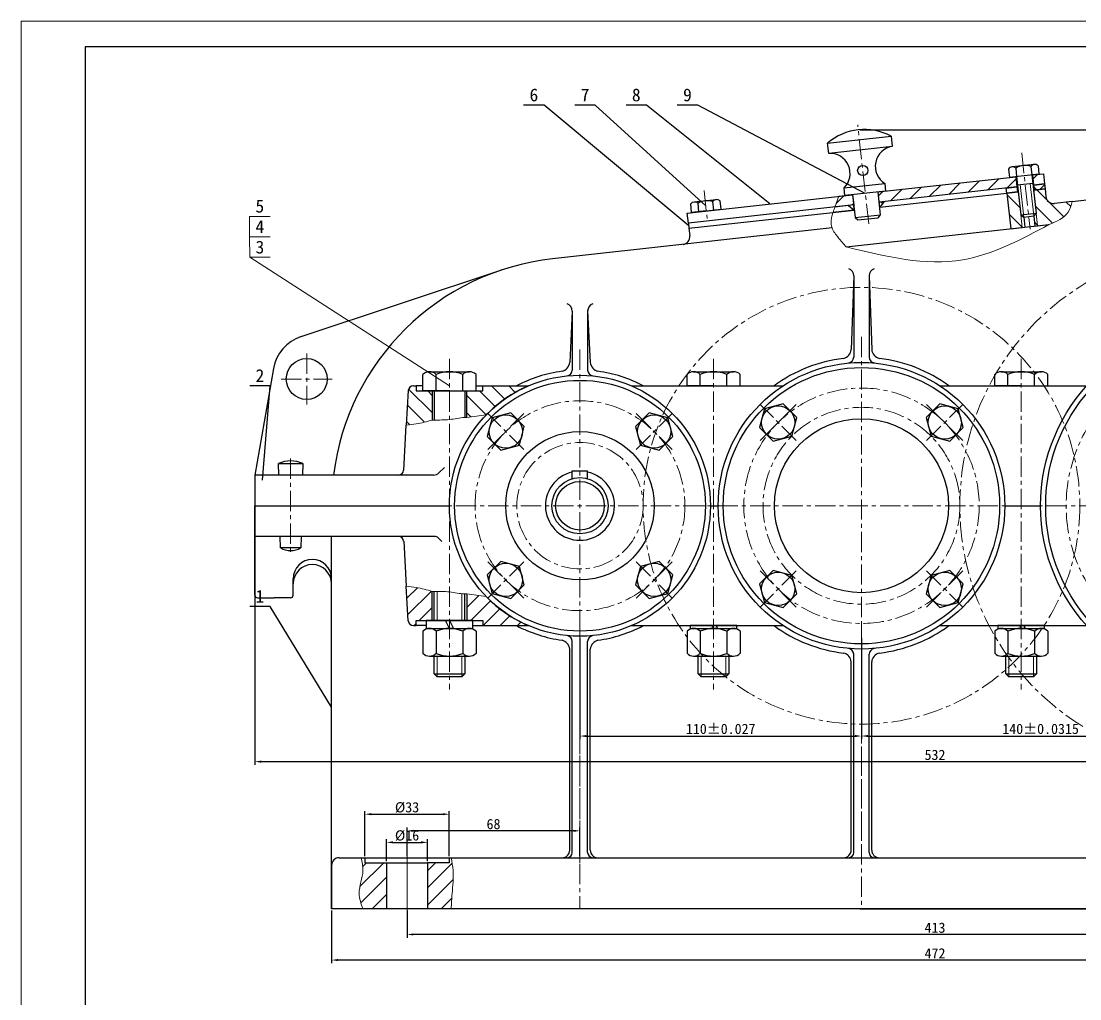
# Model space of a CAD drawing. Header units: millimetres. Extents: x 0 to 1189, y 0 to 841.
# Drawn here: x 0 to 413.7, y 459 to 841 of the extents above; entities that cross this region are included whole.
import ezdxf
from ezdxf import colors
from ezdxf.entities.mleader import LeaderData, LeaderLine
from ezdxf.enums import TextEntityAlignment as Align
from ezdxf.math import Vec2, Vec3

# ---------------------------------------------------------------- set-up
doc = ezdxf.new("R2010")
doc.units = ezdxf.units.MM
doc.header["$LTSCALE"] = 0.25
doc.linetypes.add('CENTER', pattern=[50.8, 31.75, -6.35, 6.35, -6.35])
for name, color, linetype, lineweight in [('中心线', 7, 'CENTER', 15), ('剖面线', 5, 'Continuous', 15), ('尺寸', 3, 'Continuous', 15), ('文字', 7, 'Continuous', 15), ('标注', 7, 'Continuous', 15), ('粗实线', 7, 'Continuous', 30), ('细实线', 7, 'Continuous', 15)]:
    doc.layers.add(name, color=color, linetype=linetype, lineweight=lineweight)
doc.styles.add('Songti', font='')
doc.styles.get("Standard").update_dxf_attribs({"font": ''})
doc.styles.get('Songti').set_extended_font_data('SimSun')
doc.styles.get('Standard').set_extended_font_data('SimSun')
doc.dimstyles.new('Songti', dxfattribs={"dimtxt": 4, "dimasz": 2.5, "dimexe": 1.25, "dimexo": 0.625, "dimtad": 1, "dimdec": 0, "dimdsep": 46, "dimtxsty": 'Songti', "dimcen": 2.5, "dimadec": 0, "dimazin": 0, "dimtfac": 1, "dimtdec": 3, "dimtmove": 0, "dimatfit": 3, "dimfxl": 1, "dimarcsym": 0})

# ---------------------------------------------------------------- blocks, each defined once
blk = doc.blocks.new('*D922')
at = {"layer": 'Defpoints', "color": 0, "transparency": 16777216}
for p in [(158.8, 520.11), (142.8, 512.11), (158.8, 512.11)]:
    blk.add_point(p, dxfattribs=at)
at = {"layer": '尺寸', "color": 0, "lineweight": -2, "transparency": 16777216}
for p, q in [((142.8, 512.74), (142.8, 521.36)), ((158.8, 512.74), (158.8, 521.36)), ((145.3, 520.11), (156.3, 520.11))]:
    blk.add_line(p, q, dxfattribs=at)
at = {"layer": '尺寸', "color": 0, "transparency": 16777216}
for points in [[(145.3, 520.53), (145.3, 519.7), (142.8, 520.11)], [(156.3, 520.53), (156.3, 519.7), (158.8, 520.11)]]:
    blk.add_solid(points, dxfattribs=at)
at = {"layer": '尺寸', "color": 0, "transparency": 16777216, "insert": (150.8, 522.74), "char_height": 4, "attachment_point": 5, "style": 'Songti'}
blk.add_mtext('%%c16', dxfattribs=at)
blk = doc.blocks.new('*D923')
at = {"layer": 'Defpoints', "color": 0, "transparency": 16777216}
for p in [(167.3, 531.11), (134.3, 514.11), (167.3, 514.11)]:
    blk.add_point(p, dxfattribs=at)
at = {"layer": '尺寸', "color": 0, "lineweight": -2, "transparency": 16777216}
for p, q in [((134.3, 514.74), (134.3, 532.36)), ((136.8, 531.11), (164.8, 531.11)), ((167.3, 514.74), (167.3, 532.36))]:
    blk.add_line(p, q, dxfattribs=at)
at = {"layer": '尺寸', "color": 0, "transparency": 16777216}
for points in [[(136.8, 531.53), (136.8, 530.7), (134.3, 531.11)], [(164.8, 531.53), (164.8, 530.7), (167.3, 531.11)]]:
    blk.add_solid(points, dxfattribs=at)
at = {"layer": '尺寸', "color": 0, "transparency": 16777216, "insert": (150.8, 533.74), "char_height": 4, "attachment_point": 5, "style": 'Songti'}
blk.add_mtext('%%c33', dxfattribs=at)
blk = doc.blocks.new('*D924')
at = {"layer": 'Defpoints', "color": 0, "transparency": 16777216}
for p in [(150.8, 524.61), (150.8, 514.11), (218.36, 514.11)]:
    blk.add_point(p, dxfattribs=at)
at = {"layer": '尺寸', "color": 0, "lineweight": -2, "transparency": 16777216}
for p, q in [((150.8, 514.74), (150.8, 525.86)), ((218.36, 514.74), (218.36, 525.86)), ((215.86, 524.61), (153.3, 524.61))]:
    blk.add_line(p, q, dxfattribs=at)
at = {"layer": '尺寸', "color": 0, "transparency": 16777216}
for points in [[(153.3, 525.03), (153.3, 524.2), (150.8, 524.61)], [(215.86, 525.03), (215.86, 524.2), (218.36, 524.61)]]:
    blk.add_solid(points, dxfattribs=at)
at = {"layer": '尺寸', "color": 0, "transparency": 16777216, "insert": (184.58, 527.24), "char_height": 4, "attachment_point": 5, "style": 'Songti'}
blk.add_mtext('68', dxfattribs=at)
blk = doc.blocks.new('*D925')
at = {"layer": 'Defpoints', "color": 0, "transparency": 16777216}
for p in [(327.12, 798.56), (327.12, 494.11), (657.9, 494.11)]:
    blk.add_point(p, dxfattribs=at)
at = {"layer": '尺寸', "color": 0, "lineweight": -2, "transparency": 16777216}
for p, q in [((327.74, 798.56), (659.15, 798.56)), ((657.9, 796.06), (657.9, 496.61)), ((327.74, 494.11), (659.15, 494.11))]:
    blk.add_line(p, q, dxfattribs=at)
at = {"layer": '尺寸', "color": 0, "transparency": 16777216}
for points in [[(657.48, 796.06), (658.32, 796.06), (657.9, 798.56)], [(657.48, 496.61), (658.32, 496.61), (657.9, 494.11)]]:
    blk.add_solid(points, dxfattribs=at)
at = {"layer": '尺寸', "color": 0, "transparency": 16777216, "insert": (655.28, 646.34), "char_height": 4, "attachment_point": 5, "rotation": 90, "style": 'Songti'}
blk.add_mtext('304', dxfattribs=at)
blk = doc.blocks.new('*D926')
at = {"layer": 'Defpoints', "color": 0, "transparency": 16777216}
for p in [(218.36, 600.65), (328.36, 600.65), (328.36, 561.65)]:
    blk.add_point(p, dxfattribs=at)
at = {"layer": '尺寸', "color": 0, "lineweight": -2, "transparency": 16777216}
for p, q in [((218.36, 600.03), (218.36, 560.4)), ((328.36, 600.03), (328.36, 560.4)), ((220.86, 561.65), (325.86, 561.65))]:
    blk.add_line(p, q, dxfattribs=at)
at = {"layer": '尺寸', "color": 0, "transparency": 16777216}
for points in [[(220.86, 562.07), (220.86, 561.24), (218.36, 561.65)], [(325.86, 562.07), (325.86, 561.24), (328.36, 561.65)]]:
    blk.add_solid(points, dxfattribs=at)
at = {"layer": '尺寸', "color": 0, "transparency": 16777216, "insert": (273.36, 564.43), "char_height": 4, "attachment_point": 5, "style": 'Songti'}
blk.add_mtext('110±0.027', dxfattribs=at)
blk = doc.blocks.new('*D927')
at = {"layer": 'Defpoints', "color": 0, "transparency": 16777216}
for p in [(328.36, 600.65), (468.36, 600.65), (468.36, 561.65)]:
    blk.add_point(p, dxfattribs=at)
at = {"layer": '尺寸', "color": 0, "lineweight": -2, "transparency": 16777216}
for p, q in [((328.36, 600.03), (328.36, 560.4)), ((468.36, 600.03), (468.36, 560.4)), ((330.86, 561.65), (465.86, 561.65))]:
    blk.add_line(p, q, dxfattribs=at)
at = {"layer": '尺寸', "color": 0, "transparency": 16777216}
for points in [[(330.86, 562.07), (330.86, 561.24), (328.36, 561.65)], [(465.86, 562.07), (465.86, 561.24), (468.36, 561.65)]]:
    blk.add_solid(points, dxfattribs=at)
at = {"layer": '尺寸', "color": 0, "transparency": 16777216, "insert": (398.36, 564.43), "char_height": 4, "attachment_point": 5, "style": 'Songti'}
blk.add_mtext('140±0.0315', dxfattribs=at)
blk = doc.blocks.new('*D928')
at = {"layer": 'Defpoints', "color": 0, "transparency": 16777216}
for p in [(150.8, 494.11), (563.4, 494.11), (150.8, 484.11)]:
    blk.add_point(p, dxfattribs=at)
at = {"layer": '尺寸', "color": 0, "lineweight": -2, "transparency": 16777216}
for p, q in [((150.8, 493.49), (150.8, 482.86)), ((563.4, 493.49), (563.4, 482.86)), ((560.9, 484.11), (153.3, 484.11))]:
    blk.add_line(p, q, dxfattribs=at)
at = {"layer": '尺寸', "color": 0, "transparency": 16777216}
for points in [[(153.3, 484.53), (153.3, 483.7), (150.8, 484.11)], [(560.9, 484.53), (560.9, 483.7), (563.4, 484.11)]]:
    blk.add_solid(points, dxfattribs=at)
at = {"layer": '尺寸', "color": 0, "transparency": 16777216, "insert": (357.1, 486.74), "char_height": 4, "attachment_point": 5, "style": 'Songti'}
blk.add_mtext('413', dxfattribs=at)
blk = doc.blocks.new('*D929')
at = {"layer": 'Defpoints', "color": 0, "transparency": 16777216}
for p in [(91.3, 651.65), (622.9, 651.65), (622.9, 551.65)]:
    blk.add_point(p, dxfattribs=at)
at = {"layer": '尺寸', "color": 0, "lineweight": -2, "transparency": 16777216}
for p, q in [((91.3, 651.03), (91.3, 550.4)), ((622.9, 651.03), (622.9, 550.4)), ((93.8, 551.65), (620.4, 551.65))]:
    blk.add_line(p, q, dxfattribs=at)
at = {"layer": '尺寸', "color": 0, "transparency": 16777216}
for points in [[(93.8, 552.07), (93.8, 551.24), (91.3, 551.65)], [(620.4, 552.07), (620.4, 551.24), (622.9, 551.65)]]:
    blk.add_solid(points, dxfattribs=at)
at = {"layer": '尺寸', "color": 0, "transparency": 16777216, "insert": (357.1, 554.28), "char_height": 4, "attachment_point": 5, "style": 'Songti'}
blk.add_mtext('532', dxfattribs=at)
blk = doc.blocks.new('*D930')
at = {"layer": 'Defpoints', "color": 0, "transparency": 16777216}
for p in [(121.3, 494.11), (592.9, 494.11), (121.3, 474.11)]:
    blk.add_point(p, dxfattribs=at)
at = {"layer": '尺寸', "color": 0, "lineweight": -2, "transparency": 16777216}
for p, q in [((121.3, 493.49), (121.3, 472.86)), ((592.9, 493.49), (592.9, 472.86)), ((590.4, 474.11), (123.8, 474.11))]:
    blk.add_line(p, q, dxfattribs=at)
at = {"layer": '尺寸', "color": 0, "transparency": 16777216}
for points in [[(123.8, 474.53), (123.8, 473.7), (121.3, 474.11)], [(590.4, 474.53), (590.4, 473.7), (592.9, 474.11)]]:
    blk.add_solid(points, dxfattribs=at)
at = {"layer": '尺寸', "color": 0, "transparency": 16777216, "insert": (357.1, 476.74), "char_height": 4, "attachment_point": 5, "style": 'Songti'}
blk.add_mtext('472', dxfattribs=at)
blk = doc.blocks.new('_None')

msp = doc.modelspace()

# ---------------------------------------------------------------- hatches: boundary and pattern name
at = {"layer": '剖面线'}
h = msp.add_hatch(dxfattribs=at)
h.set_pattern_fill('ANSI31', color=256, scale=1.5, style=0)
h.paths.add_polyline_path([(334.83, 774.26), (388.71, 780.22), (389.14, 776.24), (335.27, 770.28)], flags=16)
h = msp.add_hatch(dxfattribs=at)
h.set_pattern_fill('ANSI31', color=256, scale=1.5, style=0)
h.paths.add_polyline_path([(395.27, 780.94), (399.44, 781.4), (399.88, 777.43), (395.7, 776.97)], flags=16)
h = msp.add_hatch(dxfattribs=at)
h.set_pattern_fill('ANSI37', color=256, scale=1.5, angle=90, style=0)
h.paths.add_polyline_path([(384.97, 775.78), (389.14, 776.24), (389.36, 774.25), (385.19, 773.79)], flags=16)
h = msp.add_hatch(dxfattribs=at)
h.set_pattern_fill('ANSI31', color=256, scale=1.5, angle=90, style=0)
h.paths.add_polyline_path([(385.19, 773.79), (389.66, 774.29), (390.65, 765.34), (391.76, 764.46), (392.2, 760.48), (386.73, 759.88)], flags=16)
h = msp.add_hatch(dxfattribs=at)
h.set_pattern_fill('ANSI31', color=256, scale=1.5, angle=90, style=0)
edge = h.paths.add_edge_path(flags=16)
edge.add_line((395.63, 774.95), (400.1, 775.44))
edge.add_line((400.1, 775.44), (400.43, 772.46))
edge.add_arc((403.41, 772.79), 3, 186.3103, 276.3103)
edge.add_line((403.74, 769.81), (410.7, 770.58))
edge.add_spline(control_points=[(410.7, 770.58), (410.3, 769.08), (409.12, 764.59), (404.63, 762.75), (401.64, 761.53)], knot_values=[0, 0, 0, 0, 4.472136, 13.416408, 13.416408, 13.416408, 13.416408], degree=3, periodic=0)
edge.add_line((401.64, 761.53), (396.17, 760.92))
edge.add_line((396.17, 760.92), (395.73, 764.9))
edge.add_line((395.73, 764.9), (396.62, 766))
edge.add_line((396.62, 766), (395.63, 774.95))
h = msp.add_hatch(dxfattribs=at)
h.set_pattern_fill('ANSI37', color=256, scale=1.5, angle=90, style=0)
h.paths.add_polyline_path([(395.7, 776.97), (399.88, 777.43), (400.1, 775.44), (395.92, 774.98)], flags=16)
h = msp.add_hatch(dxfattribs=at)
h.set_pattern_fill('ANSI31', color=256, scale=1.5, style=0)
h.paths.add_polyline_path([(324.89, 773.16), (325.33, 769.18), (317.98, 768.37), (319.53, 772.57)], flags=16)
h = msp.add_hatch(dxfattribs=at)
h.set_pattern_fill('ANSI37', color=256, scale=0.8, style=0)
h.paths.add_polyline_path([(335.27, 770.28), (337.26, 770.5), (335.49, 768.3)], flags=16)
h = msp.add_hatch(dxfattribs=at)
h.set_pattern_fill('ANSI37', color=256, scale=0.8, style=0)
h.paths.add_polyline_path([(325.33, 769.18), (323.35, 768.97), (325.55, 767.2)], flags=16)
h = msp.add_hatch(dxfattribs=at)
h.set_pattern_fill('ANSI31', color=256, scale=1.5, angle=90, style=0)
edge = h.paths.add_edge_path(flags=16)
edge.add_arc((153.25, 696.51), 2, 90, 176.7165)
edge.add_line((151.25, 696.63), (150.48, 683.12))
edge.add_spline(control_points=[(150.48, 683.12), (151.78, 683.26), (155.21, 683.63), (158.54, 684.55), (160.61, 685.12)], knot_values=[0, 0, 0, 0, 3.915209, 10.342689, 10.342689, 10.342689, 10.342689], degree=3, periodic=0)
edge.add_line((160.61, 685.12), (160.61, 696.51))
edge.add_line((160.61, 696.51), (154.36, 696.51))
edge.add_line((154.36, 696.51), (154.36, 698.51))
edge.add_line((154.36, 698.51), (153.25, 698.51))
h = msp.add_hatch(dxfattribs=at)
h.set_pattern_fill('ANSI31', color=256, scale=1.5, angle=90, style=0)
edge = h.paths.add_edge_path(flags=16)
edge.add_line((174.11, 686.12), (174.11, 696.51))
edge.add_line((174.11, 696.51), (180.36, 696.51))
edge.add_line((180.36, 696.51), (180.36, 698.51))
edge.add_line((180.36, 698.51), (198.24, 698.51))
edge.add_arc((218.36, 651.65), 51, 113.241, 135.9376)
edge.add_spline(control_points=[(181.71, 687.12), (179.18, 686.79), (176.65, 686.45), (174.11, 686.12)], knot_values=[0, 0, 0, 0, 7.667761, 7.667761, 7.667761, 7.667761], degree=3, periodic=0)
h = msp.add_hatch(dxfattribs=at)
h.set_pattern_fill('ANSI31', color=256, scale=1.5, style=0)
edge = h.paths.add_edge_path(flags=16)
edge.add_arc((153.25, 606.79), 2, 183.2835, 270)
edge.add_line((153.25, 604.79), (154.36, 604.79))
edge.add_line((154.36, 604.79), (154.36, 606.79))
edge.add_line((154.36, 606.79), (160.61, 606.79))
edge.add_line((160.61, 606.79), (160.61, 618.19))
edge.add_spline(control_points=[(160.61, 618.19), (158.54, 618.76), (155.21, 619.67), (151.78, 620.05), (150.48, 620.19)], knot_values=[0, 0, 0, 0, 6.42748, 10.342689, 10.342689, 10.342689, 10.342689], degree=3, periodic=0)
edge.add_line((150.48, 620.19), (151.25, 606.68))
h = msp.add_hatch(dxfattribs=at)
h.set_pattern_fill('ANSI31', color=256, scale=1.5, style=0)
edge = h.paths.add_edge_path(flags=16)
edge.add_line((174.11, 617.19), (174.11, 606.79))
edge.add_line((174.11, 606.79), (180.36, 606.79))
edge.add_line((180.36, 606.79), (180.36, 604.79))
edge.add_line((180.36, 604.79), (198.24, 604.79))
edge.add_arc((218.36, 651.65), 51, 224.0624, 246.759, ccw=False)
edge.add_spline(control_points=[(181.71, 616.19), (179.18, 616.52), (176.65, 616.85), (174.11, 617.19)], knot_values=[0, 0, 0, 0, 7.667761, 7.667761, 7.667761, 7.667761], degree=3, periodic=0)
h = msp.add_hatch(dxfattribs=at)
h.set_pattern_fill('ANSI31', color=256, scale=1.5, style=0)
edge = h.paths.add_edge_path(flags=16)
edge.add_line((134.3, 514.11), (134.3, 512.11))
edge.add_line((134.3, 512.11), (142.8, 512.11))
edge.add_line((142.8, 512.11), (142.8, 494.11))
edge.add_line((142.8, 494.11), (133.56, 494.11))
edge.add_spline(control_points=[(133.56, 494.11), (132.84, 496.11), (131.05, 501.04), (134.3, 507.78), (133.21, 512.45), (132.82, 514.11)], knot_values=[0, 0, 0, 0, 6.17955, 15.300233, 20.354608, 20.354608, 20.354608, 20.354608], degree=3, periodic=0)
edge.add_line((132.82, 514.11), (134.3, 514.11))
h = msp.add_hatch(dxfattribs=at)
h.set_pattern_fill('ANSI31', color=256, scale=1.5, style=0)
edge = h.paths.add_edge_path(flags=16)
edge.add_line((167.3, 514.11), (167.3, 512.11))
edge.add_line((167.3, 512.11), (158.8, 512.11))
edge.add_line((158.8, 512.11), (158.8, 494.11))
edge.add_line((158.8, 494.11), (168.04, 494.11))
edge.add_spline(control_points=[(168.04, 494.11), (168.14, 496.11), (168.41, 501.1), (169.2, 507.82), (168.35, 512.45), (168.04, 514.11)], knot_values=[0, 0, 0, 0, 6.011379, 15.018969, 20.073344, 20.073344, 20.073344, 20.073344], degree=3, periodic=0)
edge.add_line((168.04, 514.11), (167.3, 514.11))

# ---------------------------------------------------------------- linework, layer by layer
at = {"layer": '中心线'}
for p, q in [((331.18, 761.78), (326.9, 800.55)), ((391, 789.53), (394.29, 759.71)), ((266.86, 774.79), (268.07, 763.86)), ((328.36, 717.65), (328.36, 585.65)), ((218.36, 712.65), (218.36, 590.65)), ((111.59, 711.17), (111.59, 691.17)), ((167.36, 709.01), (167.36, 579.79)), ((270.58, 709.01), (270.58, 579.79)), ((390.81, 709.01), (390.81, 579.79)), ((101.59, 701.17), (121.59, 701.17)), ((302.91, 677.11), (288.76, 691.25)), ((288.76, 677.11), (302.91, 691.25)), ((353.82, 677.11), (367.96, 691.25)), ((353.82, 691.25), (367.96, 677.11)), ((196.44, 673.57), (182.3, 687.72)), ((182.3, 673.57), (196.44, 687.72)), ((240.28, 673.57), (254.42, 687.72)), ((240.28, 687.72), (254.42, 673.57)), ((105.3, 670.15), (105.3, 633.15)), ((279.36, 651.65), (157.36, 651.65)), ((394.36, 651.65), (262.36, 651.65)), ((548.36, 651.65), (388.36, 651.65)), ((196.44, 629.73), (182.3, 615.59)), ((196.44, 615.59), (182.3, 629.73)), ((240.28, 629.73), (254.42, 615.59)), ((254.42, 629.73), (240.28, 615.59)), ((302.91, 626.2), (288.76, 612.06)), ((302.91, 612.06), (288.76, 626.2)), ((353.82, 626.2), (367.96, 612.06)), ((367.96, 626.2), (353.82, 612.06)), ((218.36, 604.79), (218.36, 512.11)), ((328.36, 604.79), (328.36, 512.11)), ((218.36, 600.65), (218.36, 494.11)), ((328.36, 595.65), (328.36, 494.11)), ((150.8, 490.11), (150.8, 518.11)), ((150.8, 516.11), (150.8, 492.11))]:
    msp.add_line(p, q, dxfattribs=at)
for centre, radius in [((468.36, 651.65), 101.54), ((328.36, 651.65), 85.33), ((468.36, 651.65), 60), ((328.36, 651.65), 46), ((218.36, 651.65), 41), ((328.36, 651.65), 38.46), ((218.36, 651.65), 24.68)]:
    msp.add_circle(centre, radius, dxfattribs=at)
at = {"layer": '文字'}
for p, q in [((1189, 841), (0, 841)), ((0, 841), (0, 0))]:
    msp.add_line(p, q, dxfattribs=at)
at = {"layer": '标注'}
for p, q in [((89.28, 756.72), (89.27, 764.72)), ((89.27, 764.72), (97.27, 764.72)), ((89.3, 748.72), (89.28, 756.72)), ((89.28, 756.72), (97.28, 756.72)), ((167.36, 698.51), (89.29, 748.72)), ((89.29, 748.72), (97.29, 748.72))]:
    msp.add_line(p, q, dxfattribs=at)
at = {"layer": '粗实线'}
for p, q in [((1179, 831), (25, 831)), ((25, 831), (25, 10)), ((315.12, 793.31), (339.97, 796.06)), ((339.97, 796.06), (340.41, 792.08)), ((315.56, 789.34), (315.12, 793.31)), ((340.41, 792.08), (315.56, 789.34)), ((385.88, 783.23), (386.25, 779.95)), ((395.91, 785.04), (387.19, 784.07)), ((388.64, 783.53), (389, 780.25)), ((394.6, 784.19), (394.97, 780.91)), ((397.36, 784.49), (397.72, 781.21)), ((334.83, 774.26), (388.71, 780.22)), ((397.72, 781.21), (386.25, 779.95)), ((388.71, 780.22), (389.14, 776.24)), ((389, 780.25), (390.65, 765.34)), ((394.97, 780.91), (396.62, 766)), ((395.27, 780.94), (399.44, 781.4)), ((395.7, 776.97), (395.27, 780.94)), ((399.44, 781.4), (399.88, 777.43)), ((321.58, 775.81), (337.49, 777.57)), ((321.91, 772.83), (321.58, 775.81)), ((337.82, 774.59), (321.91, 772.83)), ((335.27, 770.28), (334.83, 774.26)), ((335.82, 765.31), (334.83, 774.26)), ((389.14, 776.24), (335.27, 770.28)), ((335.49, 768.3), (385.19, 773.79)), ((337.49, 777.57), (337.82, 774.59)), ((384.97, 775.78), (389.14, 776.24)), ((385.19, 773.79), (384.97, 775.78)), ((385.19, 773.79), (389.66, 774.29)), ((389.36, 774.25), (385.19, 773.79)), ((385.19, 773.79), (386.73, 759.88)), ((389.14, 776.24), (389.44, 776.27)), ((389.14, 776.24), (389.36, 774.25)), ((389.36, 777.07), (395.32, 777.73)), ((389.66, 774.29), (390.65, 765.34)), ((395.7, 776.97), (395.41, 776.93)), ((395.63, 774.95), (400.1, 775.44)), ((395.63, 774.95), (396.62, 766)), ((399.88, 777.43), (395.7, 776.97)), ((395.7, 776.97), (399.88, 777.43)), ((395.92, 774.98), (395.7, 776.97)), ((400.1, 775.44), (395.92, 774.98)), ((399.88, 777.43), (400.1, 775.44)), ((400.1, 775.44), (400.43, 772.46)), ((410.7, 770.58), (454.67, 775.44)), ((260.29, 766.02), (324.89, 773.16)), ((262, 766.21), (261.63, 769.59)), ((263, 770.34), (271.61, 771.29)), ((264.87, 766.52), (264.5, 769.9)), ((270.61, 767.16), (270.24, 770.54)), ((273.48, 767.48), (273.11, 770.86)), ((319.53, 772.57), (324.89, 773.16)), ((324.89, 773.16), (325.33, 769.18)), ((324.89, 773.16), (325.33, 769.18)), ((324.89, 773.16), (325.88, 764.22)), ((335.27, 770.28), (337.26, 770.5)), ((335.49, 768.3), (335.27, 770.28)), ((337.26, 770.5), (335.49, 768.3)), ((410.7, 770.58), (403.74, 769.81)), ((260.73, 762.04), (260.29, 766.02)), ((325.33, 769.18), (260.73, 762.04)), ((260.95, 760.05), (317.21, 766.27)), ((267.74, 766.84), (262, 766.21)), ((267.74, 766.84), (273.48, 767.48)), ((317.21, 766.27), (325.55, 767.2)), ((325.55, 767.2), (317.21, 766.27)), ((325.33, 769.18), (317.98, 768.37)), ((325.33, 769.18), (323.35, 768.97)), ((323.35, 768.97), (325.55, 767.2)), ((325.55, 767.2), (325.33, 769.18)), ((390.65, 765.34), (396.62, 766)), ((390.65, 765.34), (391.76, 764.46)), ((390.65, 765.34), (391.76, 764.46)), ((396.62, 766), (395.73, 764.9)), ((396.62, 766), (395.73, 764.9)), ((260.73, 762.04), (260.95, 760.05)), ((322.42, 752.77), (401.64, 761.53)), ((325.88, 764.22), (335.82, 765.31)), ((325.88, 764.22), (326.99, 763.33)), ((326.99, 763.33), (334.94, 764.21)), ((334.94, 764.21), (335.82, 765.31)), ((391.76, 764.46), (395.73, 764.9)), ((391.76, 764.46), (392.2, 760.48)), ((395.73, 764.9), (396.17, 760.92)), ((396.17, 760.92), (401.64, 761.53)), ((316.88, 760.2), (207.69, 748.13)), ((260.95, 760.05), (261.28, 757.07)), ((386.73, 759.88), (392.2, 760.48)), ((109.36, 717.75), (187.79, 743.78)), ((325.36, 741.45), (324.36, 712.65)), ((325.36, 741.45), (325.36, 709.65)), ((331.36, 741.45), (332.36, 712.65)), ((331.36, 741.45), (331.36, 709.65)), ((215.36, 727.72), (214.36, 707.65)), ((215.36, 727.72), (215.36, 704.65)), ((221.36, 727.72), (222.36, 707.65)), ((221.36, 727.72), (221.36, 704.65)), ((98.64, 705.34), (91.3, 663.65)), ((159.57, 704.01), (175.16, 704.01)), ((262.79, 704.01), (278.37, 704.01)), ((383.02, 704.01), (398.61, 704.01)), ((156.97, 696.51), (156.97, 702.94)), ((162.17, 696.51), (162.17, 702.94)), ((172.56, 696.51), (172.56, 702.94)), ((177.75, 696.51), (177.75, 702.94)), ((260.19, 698.51), (260.19, 702.94)), ((265.38, 698.51), (265.38, 702.94)), ((275.78, 698.51), (275.78, 702.94)), ((280.97, 698.51), (280.97, 702.94)), ((380.42, 698.51), (380.42, 702.94)), ((385.62, 698.51), (385.62, 702.94)), ((396.01, 698.51), (396.01, 702.94)), ((401.2, 698.51), (401.2, 702.94)), ((151.25, 696.63), (150.48, 683.12)), ((153.25, 698.51), (154.36, 698.51)), ((156.97, 698.51), (154.36, 698.51)), ((154.36, 698.51), (154.36, 696.51)), ((154.36, 696.51), (160.61, 696.51)), ((167.36, 696.51), (156.97, 696.51)), ((160.61, 696.51), (160.61, 685.12)), ((160.61, 696.51), (174.11, 696.51)), ((161.36, 696.51), (161.36, 685.13)), ((167.36, 696.51), (177.75, 696.51)), ((173.36, 696.51), (173.36, 686.11)), ((174.11, 686.12), (174.11, 696.51)), ((174.11, 696.51), (180.36, 696.51)), ((177.75, 698.51), (180.36, 698.51)), ((180.36, 696.51), (180.36, 698.51)), ((180.36, 698.51), (198.24, 698.51)), ((238.49, 698.51), (297.7, 698.51)), ((270.58, 698.51), (260.19, 698.51)), ((270.58, 698.51), (280.97, 698.51)), ((359.02, 698.51), (416.36, 698.51)), ((390.81, 698.51), (380.42, 698.51)), ((390.81, 698.51), (401.2, 698.51)), ((297.78, 691.43), (290.53, 689.49)), ((303.08, 686.12), (297.78, 691.43)), ((358.95, 691.43), (353.64, 686.12)), ((366.2, 689.49), (358.95, 691.43)), ((191.31, 687.89), (184.06, 685.95)), ((196.62, 682.59), (191.31, 687.89)), ((245.41, 687.89), (240.1, 682.59)), ((252.66, 685.95), (245.41, 687.89)), ((290.53, 689.49), (288.58, 682.24)), ((368.14, 682.24), (366.2, 689.49)), ((149.47, 665.54), (150.48, 683.12)), ((184.06, 685.95), (182.12, 678.7)), ((254.6, 678.7), (252.66, 685.95)), ((301.14, 678.87), (303.08, 686.12)), ((353.64, 686.12), (355.58, 678.87)), ((182.12, 678.7), (187.43, 673.39)), ((194.68, 675.34), (196.62, 682.59)), ((240.1, 682.59), (242.05, 675.34)), ((249.3, 673.39), (254.6, 678.7)), ((288.58, 682.24), (293.89, 676.93)), ((293.89, 676.93), (301.14, 678.87)), ((355.58, 678.87), (362.83, 676.93)), ((362.83, 676.93), (368.14, 682.24)), ((187.43, 673.39), (194.68, 675.34)), ((242.05, 675.34), (249.3, 673.39)), ((100.6, 668.15), (110, 668.15)), ((100.69, 663.65), (100.6, 668.15)), ((110, 668.15), (109.9, 663.65)), ((163.24, 664.53), (165.36, 666.65)), ((121.3, 663.65), (91.3, 663.65)), ((91.3, 663.65), (91.3, 651.65)), ((161.12, 663.65), (121.3, 663.65)), ((147.47, 663.65), (147.36, 663.65)), ((215.36, 662.24), (215.36, 665.24)), ((215.36, 665.24), (221.36, 665.24)), ((221.36, 662.24), (221.36, 665.24)), ((91.3, 651.65), (167.36, 651.65)), ((91.3, 651.65), (116.36, 651.65)), ((91.3, 651.65), (91.3, 639.65)), ((91.3, 639.65), (91.3, 651.65)), ((269.36, 651.65), (272.36, 651.65)), ((269.36, 651.65), (272.36, 651.65)), ((384.36, 651.65), (398.36, 651.65)), ((384.36, 651.65), (398.36, 651.65)), ((161.55, 639.65), (91.3, 639.65)), ((91.3, 616.65), (91.3, 639.65)), ((101.3, 635.15), (101.2, 639.65)), ((109.39, 639.65), (109.3, 635.15)), ((121.3, 494.11), (121.3, 639.65)), ((147.47, 639.65), (147.36, 639.65)), ((149.47, 637.77), (150.48, 620.19)), ((162.93, 639.08), (164.32, 637.7)), ((109.3, 635.15), (101.3, 635.15)), ((187.43, 629.91), (182.12, 624.6)), ((194.68, 627.97), (187.43, 629.91)), ((249.3, 629.91), (242.05, 627.97)), ((254.6, 624.6), (249.3, 629.91)), ((196.62, 620.72), (194.68, 627.97)), ((242.05, 627.97), (240.1, 620.72)), ((293.89, 626.38), (288.58, 621.07)), ((301.14, 624.43), (293.89, 626.38)), ((362.83, 626.38), (355.58, 624.43)), ((368.14, 621.07), (362.83, 626.38)), ((106.3, 616.65), (106.3, 623.15)), ((182.12, 624.6), (184.06, 617.35)), ((191.31, 615.41), (196.62, 620.72)), ((240.1, 620.72), (245.41, 615.41)), ((252.66, 617.35), (254.6, 624.6)), ((288.58, 621.07), (290.53, 613.82)), ((303.08, 617.18), (301.14, 624.43)), ((355.58, 624.43), (353.64, 617.18)), ((366.2, 613.82), (368.14, 621.07)), ((151.25, 606.68), (150.48, 620.19)), ((160.61, 606.79), (160.61, 618.19)), ((161.36, 606.79), (161.36, 618.18)), ((173.36, 606.79), (173.36, 617.2)), ((174.11, 617.19), (174.11, 606.79)), ((184.06, 617.35), (191.31, 615.41)), ((245.41, 615.41), (252.66, 617.35)), ((297.78, 611.88), (303.08, 617.18)), ((353.64, 617.18), (358.95, 611.88)), ((92.3, 615.65), (98.8, 615.65)), ((105.3, 615.65), (98.8, 615.65)), ((290.53, 613.82), (297.78, 611.88)), ((358.95, 611.88), (366.2, 613.82)), ((153.25, 604.79), (154.36, 604.79)), ((154.36, 604.79), (154.36, 606.79)), ((154.36, 606.79), (160.61, 606.79)), ((158.26, 604.79), (154.36, 604.79)), ((176.46, 606.79), (158.26, 606.79)), ((158.26, 606.79), (158.26, 603.69)), ((160.61, 606.79), (174.11, 606.79)), ((167.36, 603.69), (165.81, 606.79)), ((167.36, 606.79), (168.91, 603.69)), ((174.11, 606.79), (180.36, 606.79)), ((176.46, 603.69), (176.46, 606.79)), ((176.46, 604.79), (180.36, 604.79)), ((180.36, 606.79), (180.36, 604.79)), ((180.36, 604.79), (198.24, 604.79)), ((238.49, 604.79), (297.7, 604.79)), ((279.68, 604.79), (261.48, 604.79)), ((261.48, 604.79), (261.48, 603.69)), ((270.58, 603.69), (270.03, 604.79)), ((271.58, 604.79), (272.13, 603.69)), ((279.68, 603.69), (279.68, 604.79)), ((359.02, 604.79), (416.36, 604.79)), ((399.91, 604.79), (381.71, 604.79)), ((381.71, 604.79), (381.71, 603.69)), ((390.81, 603.69), (390.26, 604.79)), ((391.81, 604.79), (392.36, 603.69)), ((399.91, 603.69), (399.91, 604.79)), ((156.97, 602.62), (156.97, 593.97)), ((158.26, 603.69), (176.46, 603.69)), ((159.57, 603.69), (175.16, 603.69)), ((162.17, 602.62), (162.17, 593.97)), ((172.56, 602.62), (172.56, 593.97)), ((177.75, 602.62), (177.75, 593.97)), ((260.19, 602.62), (260.19, 593.97)), ((261.48, 603.69), (279.68, 603.69)), ((262.79, 603.69), (278.37, 603.69)), ((265.38, 602.62), (265.38, 593.97)), ((275.78, 602.62), (275.78, 593.97)), ((280.97, 602.62), (280.97, 593.97)), ((380.42, 602.62), (380.42, 593.97)), ((381.71, 603.69), (399.91, 603.69)), ((383.02, 603.69), (398.61, 603.69)), ((385.62, 602.62), (385.62, 593.97)), ((396.01, 602.62), (396.01, 593.97)), ((401.2, 602.62), (401.2, 593.97)), ((215.36, 516.11), (215.36, 598.65)), ((221.36, 516.11), (221.36, 598.65)), ((159.57, 592.89), (175.16, 592.89)), ((161.36, 585.99), (161.36, 592.89)), ((173.36, 592.89), (173.36, 585.99)), ((214.36, 517.11), (214.36, 595.65)), ((222.36, 517.11), (222.36, 595.65)), ((262.79, 592.89), (278.37, 592.89)), ((264.58, 585.99), (264.58, 592.89)), ((276.58, 592.89), (276.58, 585.99)), ((325.36, 516.11), (325.36, 593.65)), ((331.36, 516.11), (331.36, 593.65)), ((383.02, 592.89), (398.61, 592.89)), ((384.81, 585.99), (384.81, 592.89)), ((396.81, 592.89), (396.81, 585.99)), ((324.36, 517.11), (324.36, 590.65)), ((332.36, 517.11), (332.36, 590.65)), ((162.56, 584.79), (161.36, 585.99)), ((161.36, 585.99), (173.36, 585.99)), ((172.16, 584.79), (162.56, 584.79)), ((173.36, 585.99), (172.16, 584.79)), ((265.78, 584.79), (264.58, 585.99)), ((264.58, 585.99), (276.58, 585.99)), ((275.38, 584.79), (265.78, 584.79)), ((276.58, 585.99), (275.38, 584.79)), ((386.01, 584.79), (384.81, 585.99)), ((384.81, 585.99), (396.81, 585.99)), ((395.61, 584.79), (386.01, 584.79)), ((396.81, 585.99), (395.61, 584.79)), ((124.3, 514.11), (468.36, 514.11)), ((134.3, 514.11), (134.3, 512.11)), ((167.3, 514.11), (167.3, 512.11)), ((121.3, 511.11), (121.3, 494.11)), ((134.3, 512.11), (142.8, 512.11)), ((142.8, 512.11), (158.8, 512.11)), ((142.8, 512.11), (142.8, 494.11)), ((167.3, 512.11), (158.8, 512.11)), ((158.8, 512.11), (158.8, 494.11)), ((468.36, 494.11), (121.3, 494.11))]:
    msp.add_line(p, q, dxfattribs=at)
for centre, radius in [((328.87, 782.66), 2), ((468.36, 651.65), 70), ((468.36, 651.65), 68), ((111.59, 701.17), 8), ((328.36, 651.65), 56), ((328.36, 651.65), 54), ((218.36, 651.65), 51), ((218.36, 651.65), 49), ((189.37, 680.64), 6.5), ((247.35, 680.64), 6.5), ((295.83, 684.18), 6.5), ((360.89, 684.18), 6.5), ((328.36, 651.65), 34), ((218.36, 651.65), 29), ((218.36, 651.65), 11), ((218.36, 651.65), 9.5), ((189.37, 622.66), 6.5), ((247.35, 622.66), 6.5), ((295.83, 619.13), 6.5), ((360.89, 619.13), 6.5)]:
    msp.add_circle(centre, radius, dxfattribs=at)
for centre, radius, start, end in [((329.53, 776.69), 22, 61.6867, 130.9338), ((341.68, 784.28), 7.91, 99.2656, 237.9632), ((316.02, 781.44), 7.91, 314.6573, 93.355), ((387.37, 782.36), 1.72, 42.7431, 149.8775), ((392.29, 777.82), 6.78, 70.0422, 122.5783), ((396.1, 783.32), 1.72, 42.7431, 149.8775), ((263.22, 768.31), 2.04, 51.3103, 141.3103), ((268.1, 763.59), 7.27, 72.9084, 119.7121), ((271.83, 769.26), 2.04, 51.3103, 141.3103), ((403.41, 772.79), 3, 186.3103, 276.3103), ((258.3, 756.74), 3, 276.3103, 6.3103), ((218.36, 651.65), 97.06, 96.3103, 172.8982), ((322.36, 741.45), 3, 0, 70), ((334.36, 741.45), 3, 110, 180), ((212.36, 727.72), 3, 0, 70), ((224.36, 727.72), 3, 110, 180), ((114.4, 702.56), 16, 108.3571, 170.0093), ((320.43, 713.07), 3.95, 283.5944, 353.9574), ((336.29, 713.07), 3.95, 186.0426, 256.4056), ((210.29, 708.15), 4.1, 285.1631, 353.0533), ((226.43, 708.15), 4.1, 186.9467, 254.8369), ((328.36, 651.65), 58, 96.9319, 126.1032), ((322.94, 709.82), 2.43, 280.0463, 356.0161), ((333.79, 709.82), 2.43, 183.9839, 259.9537), ((328.36, 651.65), 58, 53.8968, 83.0681), ((159.57, 700.34), 3.67, 45, 135), ((167.36, 690.93), 13.08, 66.5982, 113.4018), ((175.16, 700.34), 3.67, 45, 135), ((218.36, 651.65), 53, 97.5895, 117.8493), ((212.87, 704.86), 2.5, 281.3886, 355.2353), ((223.86, 704.86), 2.5, 184.7647, 258.6114), ((218.36, 651.65), 53, 62.1507, 82.4105), ((262.79, 700.34), 3.67, 45, 135), ((270.58, 690.93), 13.08, 66.5982, 113.4018), ((278.37, 700.34), 3.67, 45, 135), ((383.02, 700.34), 3.67, 45, 135), ((390.81, 690.93), 13.08, 66.5982, 113.4018), ((398.61, 700.34), 3.67, 45, 135), ((153.25, 696.51), 2, 90, 176.7165), ((218.36, 651.65), 51, 113.241, 135.9376), ((105.3, 657.61), 11.55, 65.977, 114.023), ((147.47, 665.65), 2, 270, 356.7165), ((161.12, 666.65), 3, 270, 315), ((218.36, 651.65), 13.5, 102.8396, 77.1604), ((147.47, 637.65), 2, 3.2835, 90), ((161.55, 637.7), 1.96, 45, 90), ((105.3, 642.65), 8.5, 241.9275, 298.0725), ((113.8, 623.15), 7.5, 0, 180), ((113.8, 621.15), 7.5, 0, 180), ((92.3, 616.65), 1, 180, 270), ((105.3, 616.65), 1, 270, 0), ((218.36, 651.65), 51, 224.0624, 246.759), ((153.25, 606.79), 2, 183.2835, 270), ((218.36, 651.65), 53, 242.1507, 262.4105), ((218.36, 651.65), 53, 277.5895, 297.8493), ((328.36, 651.65), 58, 233.8968, 263.0681), ((328.36, 651.65), 58, 276.9319, 306.1032), ((159.57, 600.02), 3.67, 45, 135), ((167.36, 590.61), 13.08, 66.5982, 113.4018), ((175.16, 600.02), 3.67, 45, 135), ((212.87, 598.45), 2.5, 4.7647, 78.6114), ((223.86, 598.45), 2.5, 101.3886, 175.2353), ((262.79, 600.02), 3.67, 45, 135), ((270.58, 590.61), 13.08, 66.5982, 113.4018), ((278.37, 600.02), 3.67, 45, 135), ((383.02, 600.02), 3.67, 45, 135), ((390.81, 590.61), 13.08, 66.5982, 113.4018), ((398.61, 600.02), 3.67, 45, 135), ((210.29, 595.16), 4.1, 6.9467, 74.8369), ((226.43, 595.16), 4.1, 105.1631, 173.0533), ((322.94, 593.48), 2.43, 3.9839, 79.9537), ((333.79, 593.48), 2.43, 100.0463, 176.0161), ((159.57, 596.57), 3.67, 225, 315), ((167.36, 605.97), 13.08, 246.5982, 293.4018), ((175.16, 596.57), 3.67, 225, 315), ((262.79, 596.57), 3.67, 225, 315), ((270.58, 605.97), 13.08, 246.5982, 293.4018), ((278.37, 596.57), 3.67, 225, 315), ((320.43, 590.24), 3.95, 6.0426, 76.4056), ((336.29, 590.24), 3.95, 103.5944, 173.9574), ((383.02, 596.57), 3.67, 225, 315), ((390.81, 605.97), 13.08, 246.5982, 293.4018), ((398.61, 596.57), 3.67, 225, 315), ((124.3, 511.11), 3, 90, 180), ((211.36, 517.11), 3, 270, 0), ((213.36, 516.11), 2, 270, 0), ((223.36, 516.11), 2, 180, 270), ((225.36, 517.11), 3, 180, 270), ((321.36, 517.11), 3, 270, 0), ((323.36, 516.11), 2, 270, 0), ((333.36, 516.11), 2, 180, 270), ((335.36, 517.11), 3, 180, 270)]:
    msp.add_arc(centre, radius, start, end, dxfattribs=at)
at = {"layer": '细实线'}
for p, q in [((391.76, 764.46), (390.35, 777.18)), ((395.73, 764.9), (394.32, 777.62)), ((317.98, 768.37), (319.53, 772.57)), ((390.65, 765.34), (391.2, 760.37)), ((396.62, 766), (397.17, 761.03)), ((162.56, 618.18), (162.56, 606.79)), ((172.16, 617.21), (172.16, 606.79)), ((162.56, 584.79), (162.56, 592.89)), ((172.16, 584.79), (172.16, 592.89)), ((265.78, 584.79), (265.78, 592.89)), ((275.38, 584.79), (275.38, 592.89)), ((386.01, 584.79), (386.01, 592.89)), ((395.61, 584.79), (395.61, 592.89)), ((132.82, 514.11), (134.3, 514.11)), ((168.04, 514.11), (167.3, 514.11)), ((133.56, 494.11), (142.8, 494.11)), ((168.04, 494.11), (158.8, 494.11))]:
    msp.add_line(p, q, dxfattribs=at)
for points, knots in [([(401.64, 761.53), (404.63, 762.75), (409.12, 764.59), (410.3, 769.08), (410.7, 770.58)], [0, 0, 0, 0, 8.944272, 13.416408, 13.416408, 13.416408, 13.416408]), ([(317.98, 768.37), (317.71, 767.68), (316.7, 765.13), (316, 760.45), (319.4, 756.31), (321.39, 753.98), (322.42, 752.77)], [0, 0, 0, 0, 2.236068, 8.318831, 12.790966, 17.615257, 17.615257, 17.615257, 17.615257]), ([(322.42, 752.77), (337.89, 749.01), (365.65, 742.28), (390.59, 755.62), (401.64, 761.53)], [0, 0, 0, 0, 45.80198, 82.202529, 82.202529, 82.202529, 82.202529]), ([(150.48, 683.12), (151.78, 683.26), (155.21, 683.63), (158.54, 684.55), (160.61, 685.12)], [0, 0, 0, 0, 3.915209, 10.342689, 10.342689, 10.342689, 10.342689]), ([(160.61, 685.12), (160.86, 685.12), (163.11, 685.16), (167.4, 685.05), (171.59, 686.11), (173.86, 686.12), (174.11, 686.12)], [0, 0, 0, 0, 0.750067, 6.753074, 12.804859, 13.554926, 13.554926, 13.554926, 13.554926]), ([(150.48, 620.19), (151.78, 620.05), (155.21, 619.67), (158.54, 618.76), (160.61, 618.19)], [0, 0, 0, 0, 3.915209, 10.342689, 10.342689, 10.342689, 10.342689]), ([(160.61, 618.19), (160.86, 618.18), (163.11, 618.15), (167.4, 618.26), (171.59, 617.2), (173.86, 617.19), (174.11, 617.19)], [0, 0, 0, 0, 0.750067, 6.753074, 12.804859, 13.554926, 13.554926, 13.554926, 13.554926]), ([(132.82, 514.11), (133.21, 512.45), (134.3, 507.78), (131.05, 501.04), (132.84, 496.11), (133.56, 494.11)], [0, 0, 0, 0, 5.054375, 14.175058, 20.354608, 20.354608, 20.354608, 20.354608]), ([(168.04, 514.11), (168.35, 512.45), (169.2, 507.82), (168.41, 501.1), (168.14, 496.11), (168.04, 494.11)], [0, 0, 0, 0, 5.054375, 14.061965, 20.073344, 20.073344, 20.073344, 20.073344])]:
    msp.add_open_spline(points, degree=3, knots=knots, dxfattribs=at)
for points in [[(174.11, 686.12), (176.65, 686.45), (179.18, 686.79), (181.71, 687.12)], [(174.11, 617.19), (176.65, 616.85), (179.18, 616.52), (181.71, 616.19)]]:
    msp.add_open_spline(points, degree=3, dxfattribs=at)

# ---------------------------------------------------------------- texts
at = {"layer": '文字', "style": 'Songti'}
for s, p in [('6', (200.36, 812.19)), ('7', (220.36, 812.19)), ('8', (240.36, 812.19)), ('9', (260.36, 812.19)), ('5', (93.27, 768.72)), ('4', (93.28, 760.72)), ('3', (93.29, 752.72)), ('2', (93.3, 702.51)), ('1', (93.3, 616.27))]:
    msp.add_text(s, height=5, dxfattribs=at).set_placement(p, align=Align.MIDDLE_CENTER)

# ---------------------------------------------------------------- dimensions: what is measured, and where the dimension line sits
at = {"layer": '尺寸'}
dim = msp.add_linear_dim(base=(657.9, 494.11), p1=(327.12, 798.56), p2=(327.12, 494.11), angle=90, dimstyle='Songti', override={"dimpost": '<>'}, dxfattribs=at)
dim.commit()
dim.dimension.update_dxf_attribs({"geometry": '*D925', "text_midpoint": (655.28, 646.34)})
for base, p1, p2, override, picture, middle in [((622.9, 551.65), (91.3, 651.65), (622.9, 651.65), {"dimpost": '<>'}, '*D929', (357.1, 554.28)), ((167.3, 531.11), (134.3, 514.11), (167.3, 514.11), {"dimpost": '%%c<>'}, '*D923', (150.8, 533.74)), ((150.8, 524.61), (218.36, 514.11), (150.8, 514.11), {"dimpost": '<>'}, '*D924', (184.58, 527.24)), ((158.8, 520.11), (142.8, 512.11), (158.8, 512.11), {"dimpost": '%%c<>'}, '*D922', (150.8, 522.74)), ((121.3, 474.11), (592.9, 494.11), (121.3, 494.11), {"dimpost": '<>'}, '*D930', (357.1, 476.74)), ((150.8, 484.11), (563.4, 494.11), (150.8, 494.11), {"dimpost": '<>'}, '*D928', (357.1, 486.74))]:
    dim = msp.add_linear_dim(base=base, p1=p1, p2=p2, dimstyle='Songti', override=override, dxfattribs=at)
    dim.commit()
    dim.dimension.update_dxf_attribs({"geometry": picture, "text_midpoint": middle})
for base, p1, p2, text, picture, middle in [((328.36, 561.65), (218.36, 600.65), (328.36, 600.65), '110±0.027', '*D926', (273.36, 564.43)), ((468.36, 561.65), (328.36, 600.65), (468.36, 600.65), '140±0.0315', '*D927', (398.36, 564.43))]:
    dim = msp.add_linear_dim(base=base, p1=p1, p2=p2, text=text, dimstyle='Songti', override={"dimpost": '<>'}, dxfattribs=at)
    dim.commit()
    dim.dimension.update_dxf_attribs({"geometry": picture, "text_midpoint": middle})

# ---------------------------------------------------------------- leaders
at = {"layer": '标注'}
ml = msp.add_multileader_mtext('Standard', dxfattribs=at)
ml.set_content('', color=256)
ml.set_leader_properties()
ml.set_arrow_properties(name='NONE')
ml.build(insert=Vec2(0, 0))
ml.multileader.update_dxf_attribs({"text_left_attachment_type": 5, "text_right_attachment_type": 5, "dogleg_length": 6})
ctx = ml.context
ctx.base_point = Vec3(194.36, 808.19)
ctx.left_attachment, ctx.right_attachment = 5, 5
notes = []
notes.append((ctx, [(1, (1, 1, 0), (204.36, 808.19), (-1, 0), 6, [(0, [(260.84, 761.05)], 0, [])])]))
ctx.mtext.insert, ctx.mtext.flow_direction = Vec3(196.36, 812.19), 5
ml = msp.add_multileader_mtext('Standard', dxfattribs=at)
ml.set_content('', color=256)
ml.set_leader_properties()
ml.set_arrow_properties(name='NONE')
ml.build(insert=Vec2(0, 0))
ml.multileader.update_dxf_attribs({"text_left_attachment_type": 5, "text_right_attachment_type": 5, "dogleg_length": 6})
ctx = ml.context
ctx.base_point = Vec3(214.36, 808.19)
ctx.left_attachment, ctx.right_attachment = 5, 5
notes.append((ctx, [(1, (1, 1, 0), (224.36, 808.19), (-1, 0), 6, [(0, [(267.52, 768.83)], 0, [])])]))
ctx.mtext.insert, ctx.mtext.flow_direction = Vec3(216.36, 812.19), 5
ml = msp.add_multileader_mtext('Standard', dxfattribs=at)
ml.set_content('', color=256)
ml.set_leader_properties()
ml.set_arrow_properties(name='NONE')
ml.build(insert=Vec2(0, 0))
ml.multileader.update_dxf_attribs({"text_left_attachment_type": 5, "text_right_attachment_type": 5, "dogleg_length": 6})
ctx = ml.context
ctx.base_point = Vec3(234.36, 808.19)
ctx.left_attachment, ctx.right_attachment = 5, 5
notes.append((ctx, [(1, (1, 1, 0), (244.36, 808.19), (-1, 0), 6, [(0, [(292.59, 769.59)], 0, [])])]))
ctx.mtext.insert, ctx.mtext.flow_direction = Vec3(236.36, 812.19), 5
ml = msp.add_multileader_mtext('Standard', dxfattribs=at)
ml.set_content('', color=256)
ml.set_leader_properties()
ml.set_arrow_properties(name='NONE')
ml.build(insert=Vec2(0, 0))
ml.multileader.update_dxf_attribs({"text_left_attachment_type": 5, "text_right_attachment_type": 5, "dogleg_length": 6})
ctx = ml.context
ctx.base_point = Vec3(254.36, 808.19)
ctx.left_attachment, ctx.right_attachment = 5, 5
notes.append((ctx, [(1, (1, 1, 0), (264.36, 808.19), (-1, 0), 6, [(0, [(329.86, 773.71)], 0, [])])]))
ctx.mtext.insert, ctx.mtext.flow_direction = Vec3(256.36, 812.19), 5
ml = msp.add_multileader_mtext('Standard', dxfattribs=at)
ml.set_content('', color=256)
ml.set_leader_properties()
ml.set_arrow_properties(name='NONE')
ml.build(insert=Vec2(0, 0))
ml.multileader.update_dxf_attribs({"text_left_attachment_type": 5, "text_right_attachment_type": 5, "dogleg_length": 6})
ctx = ml.context
ctx.base_point = Vec3(87.3, 698.51)
ctx.left_attachment, ctx.right_attachment = 5, 5
notes.append((ctx, [(1, (1, 1, 0), (97.3, 698.51), (-1, 0), 6, [(0, [(94.3, 661.65)], 0, [])])]))
ctx.mtext.insert, ctx.mtext.flow_direction = Vec3(89.3, 702.51), 5
ml = msp.add_multileader_mtext('Standard', dxfattribs=at)
ml.set_content('', color=256)
ml.set_leader_properties()
ml.set_arrow_properties(name='NONE')
ml.build(insert=Vec2(0, 0))
ml.multileader.update_dxf_attribs({"text_left_attachment_type": 5, "text_right_attachment_type": 5, "dogleg_length": 6})
ctx = ml.context
ctx.base_point = Vec3(87.3, 612.27)
ctx.left_attachment, ctx.right_attachment = 5, 5
notes.append((ctx, [(1, (1, 1, 0), (97.3, 612.27), (-1, 0), 6, [(0, [(121.3, 572.88)], 0, [])])]))
ctx.mtext.insert, ctx.mtext.flow_direction = Vec3(89.3, 616.27), 5
for ctx, leaders in notes:
    for number, flags, end, landing, length, lines in leaders:
        leader = LeaderData()
        leader.index, (leader.has_last_leader_line, leader.has_dogleg_vector, leader.attachment_direction) = number, flags
        leader.last_leader_point, leader.dogleg_vector, leader.dogleg_length = Vec3(end), Vec3(landing), length
        for number, points, colour, breaks in lines:
            line = LeaderLine()
            line.index, line.vertices, line.color, line.breaks = number, Vec3.list(points), colors.encode_raw_color(colour), breaks
            leader.lines.append(line)
        ctx.leaders.append(leader)

doc.saveas('drawing.dxf')
